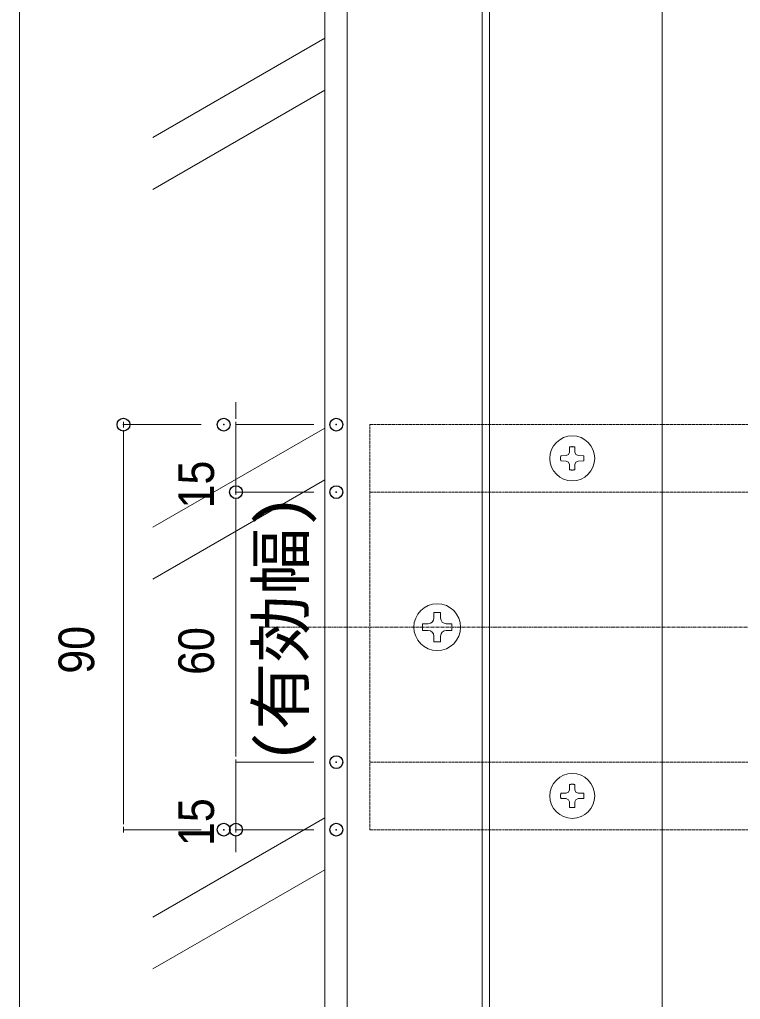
# Model space of a CAD drawing. Units: millimetres, scale not verified. Extents: x -12715 to 12220, y -3398 to 4210.
# Drawn here: x -3781 to -3620.9, y 3182.3 to 3399.9 of the extents above; entities that cross this region are included whole.
import ezdxf
from ezdxf.enums import TextEntityAlignment as Align

# ---------------------------------------------------------------- set-up
doc = ezdxf.new("R2010")
doc.units = ezdxf.units.MM
doc.header["$LTSCALE"] = 5.7
doc.header["$PDMODE"] = 32
doc.header["$PDSIZE"] = 2.85
doc.linetypes.add('CHAIN1', pattern=[8, 5, -1, 1, -1])
doc.linetypes.add('DASHED1', pattern=[1.8, 1.2, -0.6])
for name, color, linetype, lineweight in [('0-0_図枠', 7, 'Continuous', 9), ('0-1_デッキ', 7, 'Continuous', 9), ('0-3_寸法', 7, 'Continuous', 9), ('0-4_一般', 4, 'Continuous', 9), ('0-5_根太', 4, 'Continuous', 9), ('0-6_ビス', 2, 'Continuous', 9), ('0-7_0', 7, 'Continuous', 9)]:
    doc.layers.add(name, color=color, linetype=linetype, lineweight=lineweight)
doc.layers.add('0-8_DEFPOINTS', color=7, linetype='Continuous')
doc.styles.add('Osaka', font='')
doc.styles.add('ＭＳ ゴシック', font='')
doc.styles.get('Osaka').set_extended_font_data('Osaka')
doc.styles.get('ＭＳ ゴシック').set_extended_font_data('MS Gothic')

# ---------------------------------------------------------------- blocks, each defined once
blk = doc.blocks.new('グループ-50-1')
at = {"layer": '0-6_ビス', "color": 4}
blk.add_line((-158262.2, 13718.7), (-158262.2, 13668.7), dxfattribs=at)
for points in [[(-158202.2, 13878.7), (-158202.2, 13928.7), (-158262.2, 13928.7), (-158262.2, 13878.7)], [(-158312.2, 13828.7), (-158362.2, 13828.7), (-158362.2, 13768.7), (-158312.2, 13768.7)], [(-158152.2, 13768.7), (-158102.2, 13768.7), (-158102.2, 13828.7), (-158152.2, 13828.7)], [(-158262.2, 13668.7), (-158202.2, 13668.7), (-158202.2, 13718.7)]]:
    blk.add_lwpolyline(points, dxfattribs=at)
blk.add_circle((-158232.2, 13798.7), 208, dxfattribs=at)
for centre, start, end in [((-158312.2, 13878.7), 270, 0), ((-158152.2, 13878.7), 180, 270), ((-158312.2, 13718.7), 0, 90), ((-158152.2, 13718.7), 90, 180)]:
    blk.add_arc(centre, 50, start, end, dxfattribs=at)
blk = doc.blocks.new('グループ-325-1')
at = {"layer": '0-5_根太', "linetype": 'DASHED1'}
for p, q in [((-158832.2, 15598.7), (-149356.7, 15598.7)), ((-158832.2, 11998.7), (-158832.2, 15598.7)), ((-158832.2, 14998.7), (-149356.7, 14998.7)), ((-158832.2, 12598.7), (-149356.7, 12598.7)), ((-158832.2, 11998.7), (-149356.7, 11998.7))]:
    blk.add_line(p, q, dxfattribs=at)
at = {"layer": '0-5_根太', "linetype": 'CHAIN1'}
blk.add_line((-159793.2, 13798.7), (-125793.2, 13798.7), dxfattribs=at)
blk = doc.blocks.new('グループ-341-1')
at = {"layer": '0-6_ビス'}
for p, q in [((-157056.1, 12352.3), (-157055.3, 12399.9)), ((-157085.8, 12322.6), (-157065.5, 12332)), ((-157056.1, 12352.3), (-157065.5, 12332)), ((-157008.3, 12352.3), (-156998.9, 12332)), ((-156978.6, 12322.6), (-156998.9, 12332)), ((-156978.6, 12322.6), (-156931, 12321.9)), ((-157085.8, 12274.8), (-157133.4, 12275.5)), ((-157085.8, 12274.8), (-157065.5, 12265.4)), ((-157056.1, 12245.1), (-157065.5, 12265.4)), ((-157008.3, 12245.1), (-157009, 12197.5)), ((-157008.3, 12245.1), (-156998.9, 12265.4)), ((-156978.6, 12274.8), (-156998.9, 12265.4))]:
    blk.add_line(p, q, dxfattribs=at)
for points in [[(-157008.3, 12352.3), (-157009, 12399.9), (-157010.6, 12400.3), (-157012.1, 12400.6), (-157013.7, 12400.9), (-157015.2, 12401.2), (-157016.8, 12401.4), (-157018.3, 12401.6), (-157019.8, 12401.8), (-157021.4, 12402), (-157022.9, 12402.2), (-157024.5, 12402.3), (-157026, 12402.4), (-157027.6, 12402.5), (-157029.1, 12402.5), (-157030.7, 12402.6), (-157032.2, 12402.6), (-157033.7, 12402.6), (-157035.3, 12402.5), (-157036.8, 12402.5), (-157038.4, 12402.4), (-157039.9, 12402.3), (-157041.5, 12402.2), (-157043, 12402), (-157044.5, 12401.8), (-157046.1, 12401.6), (-157047.6, 12401.4), (-157049.2, 12401.2), (-157050.7, 12400.9), (-157052.3, 12400.6), (-157053.8, 12400.3), (-157055.3, 12399.9)], [(-157085.8, 12322.6), (-157133.4, 12321.9), (-157133.8, 12320.3), (-157134.1, 12318.8), (-157134.4, 12317.2), (-157134.7, 12315.7), (-157134.9, 12314.1), (-157135.1, 12312.6), (-157135.3, 12311), (-157135.5, 12309.5), (-157135.7, 12308), (-157135.8, 12306.4), (-157135.9, 12304.9), (-157136, 12303.3), (-157136, 12301.8), (-157136.1, 12300.2), (-157136.1, 12298.7), (-157136.1, 12297.2), (-157136, 12295.6), (-157136, 12294.1), (-157135.9, 12292.5), (-157135.8, 12291), (-157135.7, 12289.4), (-157135.5, 12287.9), (-157135.3, 12286.4), (-157135.1, 12284.8), (-157134.9, 12283.3), (-157134.7, 12281.7), (-157134.4, 12280.2), (-157134.1, 12278.6), (-157133.8, 12277.1), (-157133.4, 12275.5)], [(-156978.6, 12274.8), (-156931, 12275.5), (-156930.6, 12277.1), (-156930.3, 12278.6), (-156930, 12280.2), (-156929.7, 12281.7), (-156929.5, 12283.3), (-156929.3, 12284.8), (-156929.1, 12286.4), (-156928.9, 12287.9), (-156928.7, 12289.4), (-156928.6, 12291), (-156928.5, 12292.5), (-156928.4, 12294.1), (-156928.4, 12295.6), (-156928.3, 12297.2), (-156928.3, 12298.7), (-156928.3, 12300.2), (-156928.4, 12301.8), (-156928.4, 12303.3), (-156928.5, 12304.9), (-156928.6, 12306.4), (-156928.7, 12308), (-156928.9, 12309.5), (-156929.1, 12311), (-156929.3, 12312.6), (-156929.5, 12314.1), (-156929.7, 12315.7), (-156930, 12317.2), (-156930.3, 12318.8), (-156930.6, 12320.3), (-156931, 12321.9)], [(-157056.1, 12245.1), (-157055.3, 12197.5), (-157053.8, 12197.1), (-157052.3, 12196.8), (-157050.7, 12196.5), (-157049.2, 12196.2), (-157047.6, 12196), (-157046.1, 12195.8), (-157044.5, 12195.6), (-157043, 12195.4), (-157041.5, 12195.2), (-157039.9, 12195.1), (-157038.4, 12195), (-157036.8, 12194.9), (-157035.3, 12194.9), (-157033.7, 12194.8), (-157032.2, 12194.8), (-157030.7, 12194.8), (-157029.1, 12194.9), (-157027.6, 12194.9), (-157026, 12195), (-157024.5, 12195.1), (-157022.9, 12195.2), (-157021.4, 12195.4), (-157019.8, 12195.6), (-157018.3, 12195.8), (-157016.8, 12196), (-157015.2, 12196.2), (-157013.7, 12196.5), (-157012.1, 12196.8), (-157010.6, 12197.1), (-157009, 12197.5)]]:
    blk.add_lwpolyline(points, dxfattribs=at)
blk.add_circle((-157032.2, 12298.7), 200, dxfattribs=at)
blk = doc.blocks.new('グループ-342-1')
at = {"layer": '0-6_ビス'}
for p, q in [((-157085.8, 15322.6), (-157065.5, 15332)), ((-157056.1, 15352.3), (-157065.5, 15332)), ((-157008.3, 15352.3), (-157009, 15399.9)), ((-157008.3, 15352.3), (-156998.9, 15332)), ((-156978.6, 15322.6), (-156998.9, 15332)), ((-157085.8, 15322.6), (-157133.4, 15321.9)), ((-157085.8, 15274.8), (-157065.5, 15265.4)), ((-157056.1, 15245.1), (-157065.5, 15265.4)), ((-157056.1, 15245.1), (-157055.3, 15197.5)), ((-157008.3, 15245.1), (-156998.9, 15265.4)), ((-156978.6, 15274.8), (-156998.9, 15265.4)), ((-156978.6, 15274.8), (-156931, 15275.5))]:
    blk.add_line(p, q, dxfattribs=at)
for points in [[(-157056.1, 15352.3), (-157055.3, 15399.9), (-157053.8, 15400.3), (-157052.3, 15400.6), (-157050.7, 15400.9), (-157049.2, 15401.2), (-157047.6, 15401.4), (-157046.1, 15401.6), (-157044.5, 15401.8), (-157043, 15402), (-157041.5, 15402.2), (-157039.9, 15402.3), (-157038.4, 15402.4), (-157036.8, 15402.5), (-157035.3, 15402.5), (-157033.7, 15402.6), (-157032.2, 15402.6), (-157030.7, 15402.6), (-157029.1, 15402.5), (-157027.6, 15402.5), (-157026, 15402.4), (-157024.5, 15402.3), (-157022.9, 15402.2), (-157021.4, 15402), (-157019.8, 15401.8), (-157018.3, 15401.6), (-157016.8, 15401.4), (-157015.2, 15401.2), (-157013.7, 15400.9), (-157012.1, 15400.6), (-157010.6, 15400.3), (-157009, 15399.9)], [(-157085.8, 15274.8), (-157133.4, 15275.5), (-157133.8, 15277.1), (-157134.1, 15278.6), (-157134.4, 15280.2), (-157134.7, 15281.7), (-157134.9, 15283.3), (-157135.1, 15284.8), (-157135.3, 15286.4), (-157135.5, 15287.9), (-157135.7, 15289.4), (-157135.8, 15291), (-157135.9, 15292.5), (-157136, 15294.1), (-157136, 15295.6), (-157136.1, 15297.2), (-157136.1, 15298.7), (-157136.1, 15300.2), (-157136, 15301.8), (-157136, 15303.3), (-157135.9, 15304.9), (-157135.8, 15306.4), (-157135.7, 15308), (-157135.5, 15309.5), (-157135.3, 15311), (-157135.1, 15312.6), (-157134.9, 15314.1), (-157134.7, 15315.7), (-157134.4, 15317.2), (-157134.1, 15318.8), (-157133.8, 15320.3), (-157133.4, 15321.9)], [(-157008.3, 15245.1), (-157009, 15197.5), (-157010.6, 15197.1), (-157012.1, 15196.8), (-157013.7, 15196.5), (-157015.2, 15196.2), (-157016.8, 15196), (-157018.3, 15195.8), (-157019.8, 15195.6), (-157021.4, 15195.4), (-157022.9, 15195.2), (-157024.5, 15195.1), (-157026, 15195), (-157027.6, 15194.9), (-157029.1, 15194.9), (-157030.7, 15194.8), (-157032.2, 15194.8), (-157033.7, 15194.8), (-157035.3, 15194.9), (-157036.8, 15194.9), (-157038.4, 15195), (-157039.9, 15195.1), (-157041.5, 15195.2), (-157043, 15195.4), (-157044.5, 15195.6), (-157046.1, 15195.8), (-157047.6, 15196), (-157049.2, 15196.2), (-157050.7, 15196.5), (-157052.3, 15196.8), (-157053.8, 15197.1), (-157055.3, 15197.5)], [(-156978.6, 15322.6), (-156931, 15321.9), (-156930.6, 15320.3), (-156930.3, 15318.8), (-156930, 15317.2), (-156929.7, 15315.7), (-156929.5, 15314.1), (-156929.3, 15312.6), (-156929.1, 15311), (-156928.9, 15309.5), (-156928.7, 15308), (-156928.6, 15306.4), (-156928.5, 15304.9), (-156928.4, 15303.3), (-156928.4, 15301.8), (-156928.3, 15300.2), (-156928.3, 15298.7), (-156928.3, 15297.2), (-156928.4, 15295.6), (-156928.4, 15294.1), (-156928.5, 15292.5), (-156928.6, 15291), (-156928.7, 15289.4), (-156928.9, 15287.9), (-156929.1, 15286.4), (-156929.3, 15284.8), (-156929.5, 15283.3), (-156929.7, 15281.7), (-156930, 15280.2), (-156930.3, 15278.6), (-156930.6, 15277.1), (-156931, 15275.5)]]:
    blk.add_lwpolyline(points, dxfattribs=at)
blk.add_circle((-157032.2, 15298.7), 200, dxfattribs=at)
blk = doc.blocks.new('_DOT')
at = {"layer": '0-7_0'}
for p, q in [((-20, 0), (-40, 0)), ((-10, 0), (10, 0))]:
    blk.add_line(p, q, dxfattribs=at)

msp = doc.modelspace()

# ---------------------------------------------------------------- linework, layer by layer
at = {"layer": '0-0_図枠', "color": 5}
msp.add_lwpolyline([(-3781.016, 3595.811), (-1781.016, 3595.811), (-1781.016, 2295.811), (-3781.016, 2295.811)], close=True, dxfattribs=at)
at = {"layer": '0-1_デッキ'}
msp.add_line((-3708.219, 3057.468), (-3708.219, 3539.968), dxfattribs=at)
at = {"layer": '0-1_デッキ', "color": 2}
for points in [[(-3678.219, 3534.968), (-3638.219, 3534.968), (-3638.219, 2984.968), (-3678.219, 2984.968)], [(-3678.219, 3534.968), (-3676.619, 3534.968), (-3676.619, 2984.968), (-3678.219, 2984.968)]]:
    msp.add_lwpolyline(points, close=True, dxfattribs=at)
at = {"layer": '0-3_寸法'}
for p, q in [((-3732.94, 3312.471), (-3732.94, 3314.975)), ((-3740.655, 3309.968), (-3757.94, 3309.968)), ((-3715.655, 3309.968), (-3732.94, 3309.968)), ((-3732.94, 3309.968), (-3732.94, 3294.968)), ((-3757.94, 3222.471), (-3757.94, 3307.464)), ((-3715.655, 3294.968), (-3732.94, 3294.968)), ((-3715.655, 3294.968), (-3732.94, 3294.968)), ((-3732.94, 3237.471), (-3732.94, 3292.464)), ((-3732.94, 3292.464), (-3732.94, 3289.96)), ((-3732.94, 3237.471), (-3732.94, 3239.975)), ((-3715.655, 3234.968), (-3732.94, 3234.968)), ((-3715.655, 3234.968), (-3732.94, 3234.968)), ((-3732.94, 3234.968), (-3732.94, 3219.968)), ((-3740.655, 3219.968), (-3757.94, 3219.968)), ((-3715.655, 3219.968), (-3732.94, 3219.968)), ((-3732.94, 3217.464), (-3732.94, 3214.96))]:
    msp.add_line(p, q, dxfattribs=at)
at = {"layer": '0-4_一般'}
for p, q in [((-3713.219, 3395.811), (-3751.398, 3373.769)), ((-3713.219, 3384.264), (-3751.398, 3362.222)), ((-3713.219, 3309.209), (-3751.398, 3287.166)), ((-3713.219, 3297.662), (-3751.398, 3275.619)), ((-3713.219, 3222.606), (-3751.398, 3200.563)), ((-3713.219, 3211.059), (-3751.398, 3189.016))]:
    msp.add_line(p, q, dxfattribs=at)
at = {"layer": '0-4_一般', "color": 3}
msp.add_lwpolyline([(-3466.333, 3544.968), (-3713.219, 3544.968), (-3713.219, 2974.968)], dxfattribs=at)
at = {"layer": '0-8_DEFPOINTS'}
for p in [(-3757.94, 3309.968), (-3735.655, 3309.968), (-3710.655, 3309.968), (-3732.94, 3294.968), (-3710.655, 3294.968), (-3710.655, 3234.968), (-3735.655, 3219.968), (-3732.94, 3219.968), (-3710.655, 3219.968)]:
    msp.add_point(p, dxfattribs=at)

# ---------------------------------------------------------------- block references
at = {"layer": '0-3_寸法', "xscale": 0.06259308, "yscale": 0.06259308}
for p, rotation in [((-3732.94, 3309.968), 270), ((-3757.94, 3309.968), 90), ((-3732.94, 3294.968), 90), ((-3732.94, 3294.968), 90), ((-3732.94, 3234.968), 270), ((-3732.94, 3234.968), 270), ((-3757.94, 3219.968), 270), ((-3732.94, 3219.968), 90)]:
    msp.add_blockref('_DOT', p, dxfattribs=dict(at, rotation=rotation))
at = {"layer": '0-5_根太', "xscale": 0.025, "yscale": 0.025}
msp.add_blockref('グループ-325-1', (267.586, 2920), dxfattribs=at)
at = {"layer": '0-6_ビス', "xscale": 0.025, "yscale": 0.025}
for name in ['グループ-342-1', 'グループ-50-1', 'グループ-341-1']:
    msp.add_blockref(name, (267.586, 2920), dxfattribs=at)

# ---------------------------------------------------------------- texts
at = {"layer": '0-3_寸法', "style": 'Osaka', "width": 0.9}
for s, p in [('15', (-3735.44, 3291.35)), ('90', (-3762.066, 3254.626)), ('60', (-3735.44, 3254.367)), ('15', (-3735.44, 3216.35))]:
    msp.add_text(s, height=7.918, rotation=90, dxfattribs=at).set_placement(p, align=Align.BOTTOM_LEFT)
at = {"layer": '0-3_寸法', "color": 4, "style": 'ＭＳ ゴシック', "width": 1.05}
msp.add_text('(有効幅)', height=10.45, rotation=90, dxfattribs=at).set_placement((-3714.687, 3234.677), align=Align.BOTTOM_LEFT)

doc.saveas('drawing.dxf')
